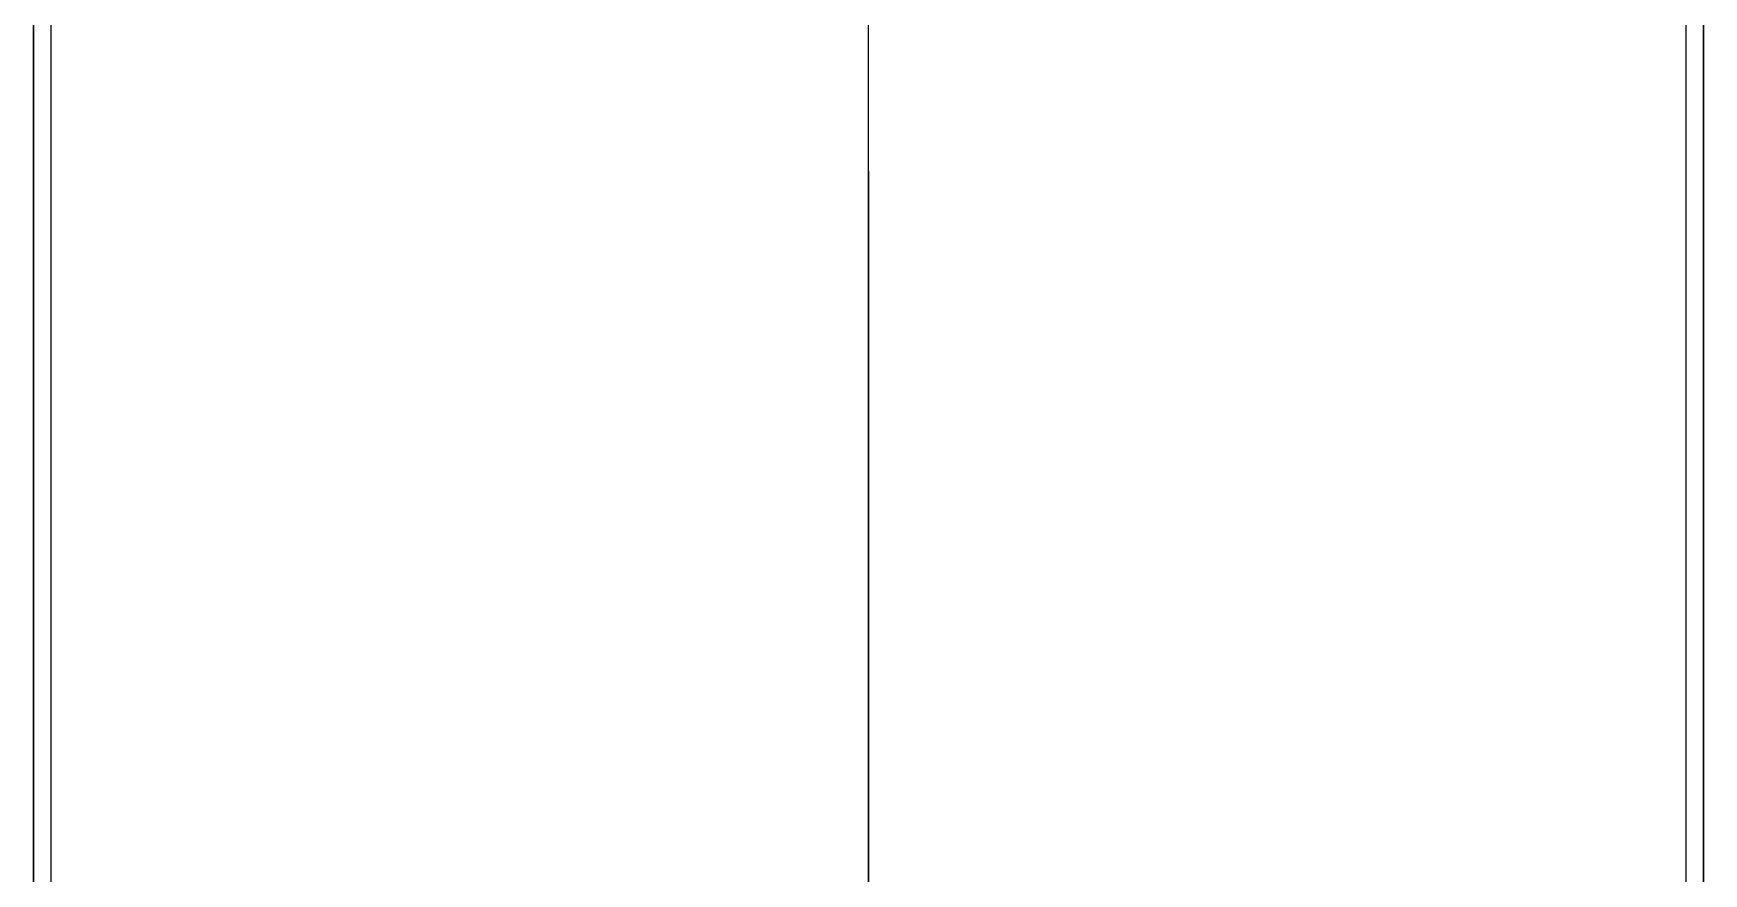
# Model space of a CAD drawing. Header units: inches. Extents: x 0 to 420, y 0 to 297.
# Drawn here: x 267.1 to 331.1, y 232.6 to 264.8 of the extents above; entities that cross this region are included whole.
import ezdxf

# ---------------------------------------------------------------- set-up
doc = ezdxf.new("R2010")
doc.units = ezdxf.units.IN
doc.layers.add('Default', color=7, linetype='Continuous')
doc.layers.add('DV1_Default', color=7, linetype='Continuous')

# ---------------------------------------------------------------- blocks, each defined once
blk = doc.blocks.new('SE')
at = {"layer": 'DV1_Default', "color": 7, "linetype": 'Continuous', "ltscale": 25.4}
for p, q in [((267.109, 280.566), (267.109, 105.286)), ((267.109, 280.566), (267.109, 105.286)), ((267.109, 280.566), (267.109, 105.286)), ((267.109, 280.566), (267.109, 105.286)), ((267.109, 280.566), (267.109, 105.286)), ((267.109, 280.566), (267.109, 121.286)), ((267.109, 105.286), (267.109, 280.566)), ((267.109, 280.566), (267.109, 105.286)), ((267.109, 105.286), (267.109, 280.566)), ((267.109, 105.286), (267.109, 280.566)), ((267.109, 105.286), (267.109, 280.566)), ((267.109, 280.566), (267.109, 105.286)), ((267.109, 280.566), (267.109, 105.286)), ((267.109, 280.566), (267.109, 105.286)), ((267.109, 280.566), (267.109, 121.286)), ((267.109, 105.286), (267.109, 280.566)), ((267.109, 280.566), (267.109, 105.286)), ((267.109, 105.286), (267.109, 280.566)), ((331.109, 280.566), (331.109, 105.286)), ((331.109, 280.566), (331.109, 105.286)), ((331.109, 280.566), (331.109, 105.286)), ((331.109, 280.566), (331.109, 105.286)), ((331.109, 280.566), (331.109, 105.286)), ((331.109, 280.566), (331.109, 121.286)), ((331.109, 105.286), (331.109, 280.566)), ((331.109, 280.566), (331.109, 105.286)), ((331.109, 105.286), (331.109, 280.566)), ((331.109, 105.286), (331.109, 280.566)), ((331.109, 105.286), (331.109, 280.566)), ((331.109, 280.566), (331.109, 105.286)), ((331.109, 280.566), (331.109, 105.286)), ((331.109, 280.566), (331.109, 105.286)), ((331.109, 280.566), (331.109, 121.286)), ((331.109, 105.286), (331.109, 280.566)), ((331.109, 280.566), (331.109, 105.286)), ((331.109, 105.286), (331.109, 280.566)), ((267.789, 110.326), (267.789, 275.526)), ((267.789, 110.326), (267.789, 275.526)), ((299.109, 110.326), (299.109, 275.526)), ((330.429, 275.526), (330.429, 110.326)), ((267.109, 105.286), (267.109, 264.566)), ((267.109, 105.286), (267.109, 264.566)), ((267.109, 105.286), (267.109, 264.566)), ((267.109, 105.286), (267.109, 264.566)), ((267.109, 105.286), (267.109, 264.566)), ((267.109, 105.286), (267.109, 264.566)), ((267.109, 105.286), (267.109, 264.566)), ((267.109, 105.286), (267.109, 264.566)), ((267.109, 105.286), (267.109, 264.566)), ((267.109, 105.286), (267.109, 264.566)), ((267.109, 105.286), (267.109, 264.566)), ((267.109, 105.286), (267.109, 264.566)), ((331.109, 105.286), (331.109, 264.566)), ((331.109, 105.286), (331.109, 264.566)), ((331.109, 105.286), (331.109, 264.566)), ((331.109, 105.286), (331.109, 264.566)), ((331.109, 105.286), (331.109, 264.566)), ((331.109, 105.286), (331.109, 264.566)), ((331.109, 105.286), (331.109, 264.566)), ((331.109, 105.286), (331.109, 264.566)), ((331.109, 105.286), (331.109, 264.566)), ((331.109, 105.286), (331.109, 264.566)), ((331.109, 105.286), (331.109, 264.566)), ((331.109, 105.286), (331.109, 264.566)), ((299.109, 259.526), (299.109, 110.326))]:
    blk.add_line(p, q, dxfattribs=at)

msp = doc.modelspace()

# ---------------------------------------------------------------- block references
at = {"layer": 'Default'}
msp.add_blockref('SE', (0, 0), dxfattribs=at)

doc.saveas('drawing.dxf')
